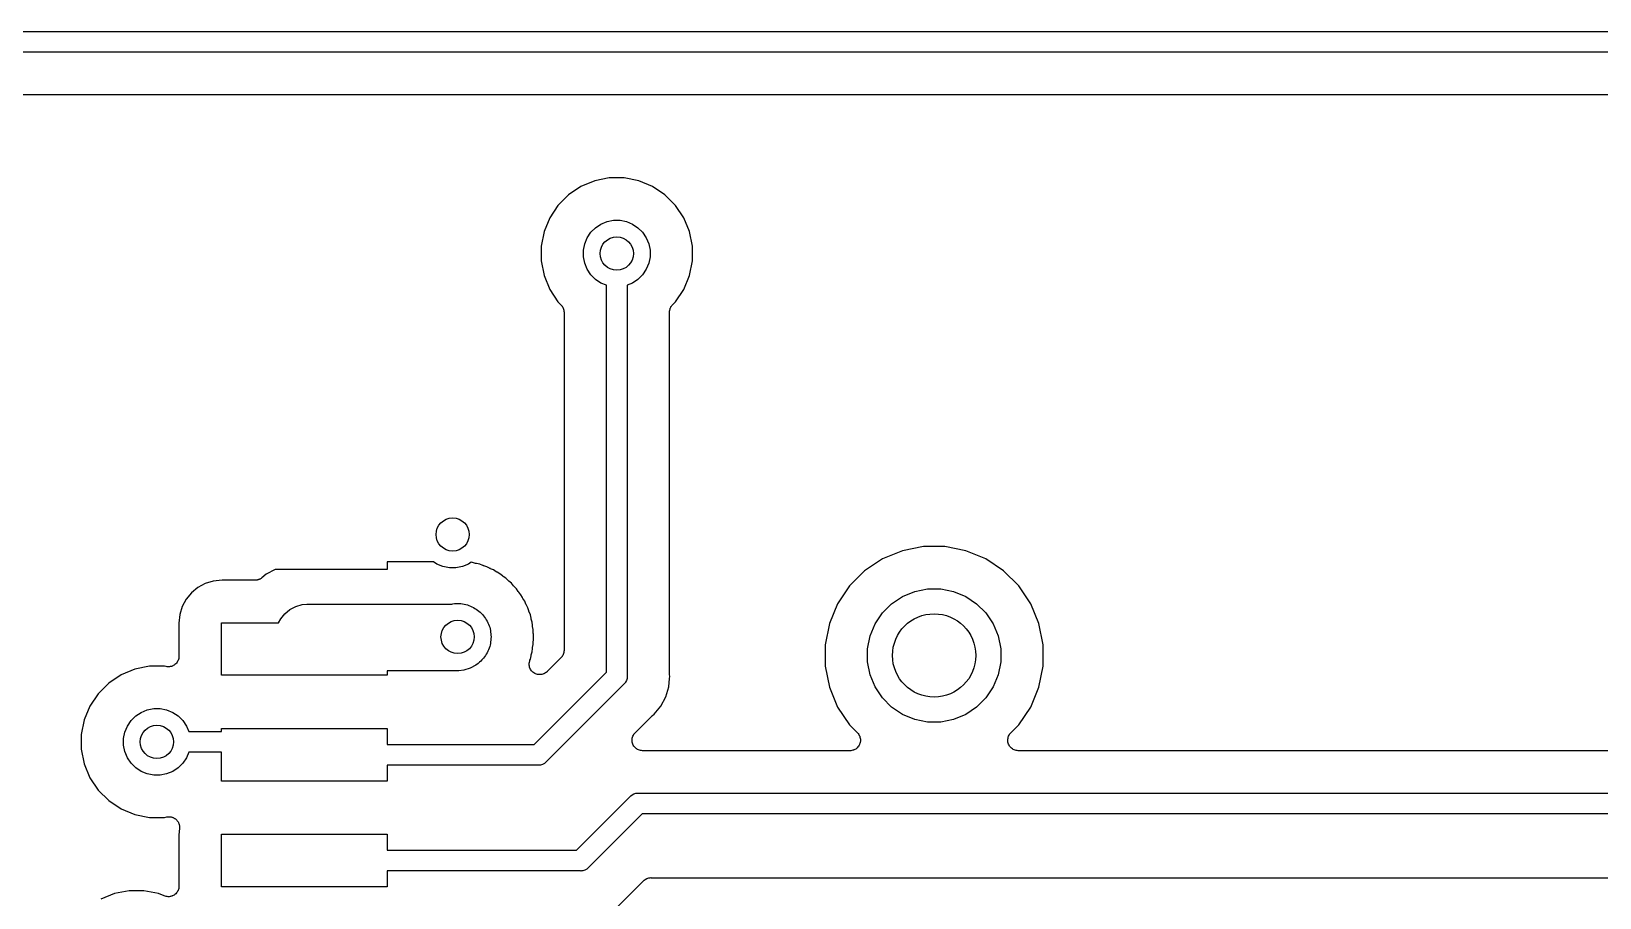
# Model space of a CAD drawing. Extents: x 3.65 to 7.93, y -5.83 to -2.58.
# Drawn here: x 4.543 to 5.285, y -5.085 to -4.675 of the extents above; entities that cross this region are included whole.
import ezdxf

# ---------------------------------------------------------------- set-up
doc = ezdxf.new("R2010")
doc.units = 0
doc.header["$MEASUREMENT"] = 0
doc.layers.add('BLACK', color=7, linetype='CONTINUOUS')

msp = doc.modelspace()

# ---------------------------------------------------------------- linework, layer by layer
at = {"layer": 'BLACK', "linetype": 'CONTINUOUS'}
for p, q in [((4.40036, -4.67496), (5.87964, -4.67496)), ((5.87784, -4.6848), (4.40112, -4.6848)), ((4.40267, -4.7048), (5.5404, -4.7048)), ((4.80307, -4.74832), (4.79721, -4.75223)), ((4.80957, -4.74563), (4.80307, -4.74832)), ((4.81648, -4.74425), (4.80957, -4.74563)), ((4.82352, -4.74425), (4.81648, -4.74425)), ((4.83043, -4.74563), (4.82352, -4.74425)), ((4.83693, -4.74832), (4.83043, -4.74563)), ((4.84279, -4.75223), (4.83693, -4.74832)), ((4.79223, -4.75721), (4.78832, -4.76307)), ((4.79721, -4.75223), (4.79223, -4.75721)), ((4.84777, -4.75721), (4.84279, -4.75223)), ((4.85168, -4.76307), (4.84777, -4.75721)), ((4.78832, -4.76307), (4.78563, -4.76957)), ((4.81254, -4.76604), (4.81541, -4.76486)), ((4.81541, -4.76486), (4.81845, -4.76425)), ((4.81845, -4.76425), (4.82155, -4.76425)), ((4.82155, -4.76425), (4.82459, -4.76486)), ((4.82459, -4.76486), (4.82746, -4.76604)), ((4.85437, -4.76957), (4.85168, -4.76307)), ((4.78563, -4.76957), (4.78425, -4.77648)), ((4.80486, -4.77541), (4.80604, -4.77254)), ((4.80604, -4.77254), (4.80777, -4.76996)), ((4.80777, -4.76996), (4.80996, -4.76777)), ((4.80996, -4.76777), (4.81254, -4.76604)), ((4.82746, -4.76604), (4.83004, -4.76777)), ((4.83004, -4.76777), (4.83223, -4.76996)), ((4.83223, -4.76996), (4.83396, -4.77254)), ((4.83396, -4.77254), (4.83514, -4.77541)), ((4.85575, -4.77648), (4.85437, -4.76957)), ((4.78425, -4.77648), (4.78425, -4.78352)), ((4.80425, -4.77845), (4.80486, -4.77541)), ((4.80425, -4.78155), (4.80425, -4.77845)), ((4.83514, -4.77541), (4.83575, -4.77845)), ((4.83575, -4.77845), (4.83575, -4.78155)), ((4.85575, -4.78352), (4.85575, -4.77648)), ((4.78425, -4.78352), (4.78563, -4.79043)), ((4.80486, -4.78459), (4.80425, -4.78155)), ((4.80604, -4.78746), (4.80486, -4.78459)), ((4.80777, -4.79004), (4.80604, -4.78746)), ((4.83396, -4.78746), (4.83223, -4.79004)), ((4.83514, -4.78459), (4.83396, -4.78746)), ((4.83575, -4.78155), (4.83514, -4.78459)), ((4.85437, -4.79043), (4.85575, -4.78352)), ((4.78563, -4.79043), (4.78832, -4.79693)), ((4.80996, -4.79223), (4.80777, -4.79004)), ((4.81254, -4.79396), (4.80996, -4.79223)), ((4.81508, -4.79501), (4.81254, -4.79396)), ((4.81508, -4.97796), (4.81508, -4.79501)), ((4.82746, -4.79396), (4.82492, -4.79501)), ((4.82492, -4.79501), (4.82492, -4.97976)), ((4.83004, -4.79223), (4.82746, -4.79396)), ((4.83223, -4.79004), (4.83004, -4.79223)), ((4.85168, -4.79693), (4.85437, -4.79043)), ((4.78832, -4.79693), (4.79223, -4.80279)), ((4.79223, -4.80279), (4.79361, -4.80417)), ((4.84639, -4.80417), (4.84777, -4.80279)), ((4.84777, -4.80279), (4.85168, -4.79693)), ((4.79361, -4.80417), (4.79363, -4.80418)), ((4.79363, -4.80418), (4.79363, -4.80418)), ((4.79363, -4.80418), (4.79363, -4.80418)), ((4.79363, -4.80418), (4.79366, -4.80422)), ((4.79366, -4.80422), (4.79395, -4.80458)), ((4.79395, -4.80458), (4.79424, -4.80494)), ((4.79424, -4.80494), (4.79426, -4.80496)), ((4.79426, -4.80496), (4.79427, -4.80498)), ((4.79427, -4.80498), (4.79449, -4.80539)), ((4.79449, -4.80539), (4.7947, -4.8058)), ((4.7947, -4.8058), (4.79471, -4.80582)), ((4.79471, -4.80582), (4.79472, -4.80585)), ((4.79472, -4.80585), (4.79485, -4.80629)), ((4.79485, -4.80629), (4.79498, -4.80673)), ((4.79498, -4.80673), (4.79499, -4.80676)), ((4.79499, -4.80676), (4.79499, -4.80679)), ((4.79499, -4.80679), (4.79503, -4.80725)), ((4.79503, -4.80725), (4.79508, -4.80771)), ((4.79508, -4.80771), (4.79508, -4.96761)), ((4.84492, -4.80764), (4.84497, -4.80718)), ((4.84492, -4.80769), (4.84492, -4.80764)), ((4.84492, -4.80771), (4.84492, -4.80769)), ((4.84492, -4.80769), (4.84492, -4.80769)), ((4.84492, -4.80769), (4.84492, -4.80769)), ((4.84492, -4.97853), (4.84492, -4.80771)), ((4.84497, -4.80718), (4.84502, -4.80672)), ((4.84502, -4.80672), (4.84503, -4.80669)), ((4.84503, -4.80667), (4.84517, -4.80622)), ((4.84503, -4.80669), (4.84503, -4.80667)), ((4.84517, -4.80622), (4.84531, -4.80578)), ((4.84531, -4.80578), (4.84532, -4.80576)), ((4.84532, -4.80576), (4.84533, -4.80574)), ((4.84533, -4.80574), (4.84555, -4.80533)), ((4.84555, -4.80533), (4.84577, -4.80492)), ((4.84577, -4.80492), (4.84578, -4.8049)), ((4.84578, -4.8049), (4.8458, -4.80488)), ((4.8458, -4.80488), (4.84609, -4.80453)), ((4.84609, -4.80453), (4.84639, -4.80417)), ((4.95498, -4.92048), (4.94561, -4.92436)), ((4.96493, -4.9185), (4.95498, -4.92048)), ((4.97507, -4.9185), (4.96493, -4.9185)), ((4.98502, -4.92048), (4.97507, -4.9185)), ((4.99439, -4.92436), (4.98502, -4.92048)), ((4.73336, -4.92571), (4.71154, -4.92571)), ((4.71154, -4.92571), (4.71154, -4.92937)), ((4.73498, -4.92679), (4.73336, -4.92571)), ((4.73785, -4.92798), (4.73498, -4.92679)), ((4.74089, -4.92858), (4.73785, -4.92798)), ((4.74399, -4.92858), (4.74089, -4.92858)), ((4.74703, -4.92798), (4.74399, -4.92858)), ((4.7499, -4.92679), (4.74703, -4.92798)), ((4.75114, -4.92596), (4.7499, -4.92679)), ((4.75181, -4.92603), (4.75114, -4.92596)), ((4.75326, -4.92647), (4.75181, -4.92603)), ((4.75347, -4.92651), (4.75326, -4.92647)), ((4.75367, -4.92657), (4.75347, -4.92651)), ((4.75374, -4.92659), (4.75367, -4.92657)), ((4.75523, -4.92689), (4.75374, -4.92659)), ((4.75663, -4.92747), (4.75523, -4.92689)), ((4.75684, -4.92753), (4.75663, -4.92747)), ((4.75703, -4.92761), (4.75684, -4.92753)), ((4.7571, -4.92763), (4.75703, -4.92761)), ((4.75855, -4.92807), (4.7571, -4.92763)), ((4.75989, -4.92879), (4.75855, -4.92807)), ((4.76008, -4.92887), (4.75989, -4.92879)), ((4.76027, -4.92897), (4.76008, -4.92887)), ((4.76033, -4.929), (4.76027, -4.92897)), ((4.76174, -4.92958), (4.76033, -4.929)), ((4.94561, -4.92436), (4.93717, -4.93)), ((5.00283, -4.93), (4.99439, -4.92436)), ((4.6255, -4.936), (4.62202, -4.93786)), ((4.62927, -4.93486), (4.6255, -4.936)), ((4.63343, -4.93445), (4.62927, -4.93486)), ((4.6491, -4.93445), (4.63343, -4.93445)), ((4.64932, -4.93442), (4.6491, -4.93445)), ((4.64954, -4.93443), (4.64932, -4.93442)), ((4.64981, -4.93438), (4.64954, -4.93443)), ((4.65008, -4.93435), (4.64981, -4.93438)), ((4.65028, -4.93429), (4.65008, -4.93435)), ((4.6505, -4.93425), (4.65028, -4.93429)), ((4.65075, -4.93415), (4.6505, -4.93425)), ((4.65101, -4.93407), (4.65075, -4.93415)), ((4.6512, -4.93397), (4.65101, -4.93407)), ((4.6514, -4.93389), (4.6512, -4.93397)), ((4.65163, -4.93374), (4.6514, -4.93389)), ((4.65187, -4.93361), (4.65163, -4.93374)), ((4.65204, -4.93347), (4.65187, -4.93361)), ((4.65222, -4.93335), (4.65204, -4.93347)), ((4.65228, -4.93331), (4.65222, -4.93335)), ((4.65437, -4.93159), (4.65228, -4.93331)), ((4.65853, -4.92937), (4.65437, -4.93159)), ((4.71154, -4.92937), (4.65853, -4.92937)), ((4.763, -4.93042), (4.76174, -4.92958)), ((4.76319, -4.93052), (4.763, -4.93042)), ((4.76336, -4.93064), (4.76319, -4.93052)), ((4.76342, -4.93068), (4.76336, -4.93064)), ((4.76476, -4.93139), (4.76342, -4.93068)), ((4.76593, -4.93236), (4.76476, -4.93139)), ((4.76611, -4.93247), (4.76593, -4.93236)), ((4.76627, -4.93261), (4.76611, -4.93247)), ((4.76633, -4.93265), (4.76627, -4.93261)), ((4.76759, -4.93349), (4.76633, -4.93265)), ((4.76867, -4.93457), (4.76759, -4.93349)), ((4.76883, -4.9347), (4.76867, -4.93457)), ((4.76898, -4.93485), (4.76883, -4.9347)), ((4.76903, -4.9349), (4.76898, -4.93485)), ((4.7702, -4.93586), (4.76903, -4.9349)), ((4.77117, -4.93703), (4.7702, -4.93586)), ((4.93717, -4.93), (4.93, -4.93717)), ((5.01, -4.93717), (5.00283, -4.93)), ((4.61648, -4.9434), (4.61462, -4.94688)), ((4.61898, -4.94036), (4.61648, -4.9434)), ((4.62202, -4.93786), (4.61898, -4.94036)), ((4.77132, -4.93718), (4.77117, -4.93703)), ((4.77145, -4.93735), (4.77132, -4.93718)), ((4.7715, -4.9374), (4.77145, -4.93735)), ((4.77257, -4.93847), (4.7715, -4.9374)), ((4.77341, -4.93974), (4.77257, -4.93847)), ((4.77355, -4.9399), (4.77341, -4.93974)), ((4.77366, -4.94008), (4.77355, -4.9399)), ((4.77371, -4.94013), (4.77366, -4.94008)), ((4.77467, -4.9413), (4.77371, -4.94013)), ((4.77539, -4.94264), (4.77467, -4.9413)), ((4.7755, -4.94282), (4.77539, -4.94264)), ((4.7756, -4.94301), (4.7755, -4.94282)), ((4.77564, -4.94306), (4.7756, -4.94301)), ((4.77648, -4.94433), (4.77564, -4.94306)), ((4.93, -4.93717), (4.92436, -4.94561)), ((4.94992, -4.94554), (4.95508, -4.94209)), ((4.95508, -4.94209), (4.96081, -4.93971)), ((4.96081, -4.93971), (4.9669, -4.9385)), ((4.9669, -4.9385), (4.9731, -4.9385)), ((4.9731, -4.9385), (4.97919, -4.93971)), ((4.97919, -4.93971), (4.98492, -4.94209)), ((4.98492, -4.94209), (4.99008, -4.94554)), ((5.01564, -4.94561), (5.01, -4.93717)), ((4.61348, -4.95065), (4.61307, -4.95481)), ((4.61462, -4.94688), (4.61348, -4.95065)), ((4.66117, -4.95267), (4.66314, -4.95027)), ((4.66314, -4.95027), (4.66554, -4.9483)), ((4.66554, -4.9483), (4.66828, -4.94684)), ((4.66828, -4.94684), (4.67124, -4.94594)), ((4.67124, -4.94594), (4.67356, -4.94571)), ((4.67356, -4.94571), (4.74203, -4.94571)), ((4.74203, -4.94571), (4.74249, -4.94566)), ((4.74249, -4.94566), (4.74325, -4.94551)), ((4.74325, -4.94551), (4.74403, -4.94551)), ((4.74403, -4.94551), (4.7448, -4.94544)), ((4.7448, -4.94544), (4.74558, -4.94551)), ((4.74558, -4.94551), (4.74635, -4.94551)), ((4.74635, -4.94551), (4.74712, -4.94566)), ((4.74712, -4.94566), (4.74789, -4.94574)), ((4.74789, -4.94574), (4.74863, -4.94597)), ((4.74863, -4.94597), (4.7494, -4.94612)), ((4.7494, -4.94612), (4.75012, -4.94641)), ((4.75012, -4.94641), (4.75086, -4.94664)), ((4.75086, -4.94664), (4.75154, -4.94701)), ((4.75154, -4.94701), (4.75226, -4.9473)), ((4.75226, -4.9473), (4.75291, -4.94774)), ((4.75291, -4.94774), (4.75359, -4.9481)), ((4.75359, -4.9481), (4.7542, -4.9486)), ((4.7542, -4.9486), (4.75484, -4.94903)), ((4.75484, -4.94903), (4.75539, -4.94958)), ((4.75539, -4.94958), (4.75599, -4.95007)), ((4.75599, -4.95007), (4.75649, -4.95067)), ((4.75649, -4.95067), (4.75704, -4.95122)), ((4.75704, -4.95122), (4.75747, -4.95187)), ((4.77706, -4.94573), (4.77648, -4.94433)), ((4.77716, -4.94592), (4.77706, -4.94573)), ((4.77724, -4.94611), (4.77716, -4.94592)), ((4.77727, -4.94617), (4.77724, -4.94611)), ((4.77799, -4.94751), (4.77727, -4.94617)), ((4.77843, -4.94897), (4.77799, -4.94751)), ((4.77851, -4.94916), (4.77843, -4.94897)), ((4.77857, -4.94936), (4.77851, -4.94916)), ((4.7786, -4.94943), (4.77857, -4.94936)), ((4.77918, -4.95083), (4.7786, -4.94943)), ((4.77947, -4.95232), (4.77918, -4.95083)), ((4.92436, -4.94561), (4.92048, -4.95498)), ((4.94209, -4.95508), (4.94554, -4.94992)), ((4.94554, -4.94992), (4.94992, -4.94554)), ((4.99008, -4.94554), (4.99446, -4.94992)), ((4.99446, -4.94992), (4.99791, -4.95508)), ((5.01952, -4.95498), (5.01564, -4.94561)), ((4.61307, -4.95481), (4.61307, -4.97039)), ((4.63319, -4.97937), (4.63319, -4.95457)), ((4.63319, -4.95457), (4.66016, -4.95457)), ((4.66016, -4.95457), (4.66117, -4.95267)), ((4.75747, -4.95187), (4.75796, -4.95247)), ((4.75796, -4.95247), (4.75833, -4.95315)), ((4.75833, -4.95315), (4.75876, -4.9538)), ((4.75876, -4.9538), (4.75906, -4.95452)), ((4.75906, -4.95452), (4.75942, -4.9552)), ((4.75942, -4.9552), (4.75965, -4.95595)), ((4.75965, -4.95595), (4.75995, -4.95667)), ((4.75995, -4.95667), (4.7601, -4.95743)), ((4.7601, -4.95743), (4.76032, -4.95817)), ((4.76032, -4.95817), (4.7604, -4.95895)), ((4.77954, -4.95252), (4.77947, -4.95232)), ((4.77957, -4.95273), (4.77954, -4.95252)), ((4.77959, -4.9528), (4.77957, -4.95273)), ((4.78003, -4.95425), (4.77959, -4.9528)), ((4.78018, -4.95576), (4.78003, -4.95425)), ((4.78022, -4.95597), (4.78018, -4.95576)), ((4.78024, -4.95618), (4.78022, -4.95597)), ((4.78025, -4.95625), (4.78024, -4.95618)), ((4.78055, -4.95774), (4.78025, -4.95625)), ((4.78055, -4.95926), (4.78055, -4.95774)), ((4.92048, -4.95498), (4.9185, -4.96493)), ((4.93971, -4.96081), (4.94209, -4.95508)), ((4.99791, -4.95508), (5.00029, -4.96081)), ((5.0215, -4.96493), (5.01952, -4.95498)), ((4.75995, -4.96585), (4.75965, -4.96657)), ((4.7601, -4.96509), (4.75995, -4.96585)), ((4.76032, -4.96435), (4.7601, -4.96509)), ((4.7604, -4.96357), (4.76032, -4.96435)), ((4.7604, -4.95895), (4.76055, -4.95971)), ((4.76055, -4.96281), (4.7604, -4.96357)), ((4.76055, -4.95971), (4.76055, -4.96049)), ((4.76055, -4.96049), (4.76063, -4.96126)), ((4.76063, -4.96126), (4.76055, -4.96203)), ((4.76055, -4.96203), (4.76055, -4.96281)), ((4.78025, -4.96627), (4.78055, -4.96478)), ((4.78057, -4.95947), (4.78055, -4.95926)), ((4.78055, -4.96319), (4.78058, -4.96298)), ((4.78055, -4.96326), (4.78055, -4.96319)), ((4.78055, -4.96478), (4.78055, -4.96326)), ((4.78057, -4.95968), (4.78057, -4.95947)), ((4.78058, -4.95975), (4.78057, -4.95968)), ((4.78072, -4.96126), (4.78058, -4.95975)), ((4.78058, -4.96277), (4.78072, -4.96126)), ((4.78058, -4.96298), (4.78058, -4.96277)), ((4.9185, -4.96493), (4.9185, -4.97507)), ((4.9385, -4.9669), (4.93971, -4.96081)), ((5.00029, -4.96081), (5.0015, -4.9669)), ((5.0215, -4.97507), (5.0215, -4.96493)), ((4.61219, -4.97322), (4.61189, -4.97358)), ((4.6122, -4.9732), (4.61219, -4.97322)), ((4.61221, -4.97319), (4.6122, -4.9732)), ((4.61244, -4.97277), (4.61221, -4.97319)), ((4.61266, -4.97236), (4.61244, -4.97277)), ((4.61267, -4.97235), (4.61266, -4.97236)), ((4.61268, -4.97233), (4.61267, -4.97235)), ((4.61282, -4.97188), (4.61268, -4.97233)), ((4.61296, -4.97143), (4.61282, -4.97188)), ((4.61297, -4.9714), (4.61296, -4.97142)), ((4.61296, -4.97142), (4.61296, -4.97143)), ((4.61302, -4.97093), (4.61297, -4.9714)), ((4.61307, -4.97046), (4.61302, -4.97093)), ((4.61307, -4.97039), (4.61307, -4.97043)), ((4.61307, -4.97043), (4.61307, -4.97043)), ((4.61307, -4.97043), (4.61307, -4.97043)), ((4.61307, -4.97043), (4.61307, -4.97046)), ((4.75484, -4.97349), (4.75443, -4.97377)), ((4.75519, -4.97314), (4.75484, -4.97349)), ((4.7558, -4.97265), (4.75519, -4.97314)), ((4.75629, -4.97205), (4.7558, -4.97265)), ((4.75704, -4.9713), (4.75629, -4.97205)), ((4.75747, -4.97065), (4.75704, -4.9713)), ((4.75796, -4.97005), (4.75747, -4.97065)), ((4.75833, -4.96937), (4.75796, -4.97005)), ((4.75876, -4.96872), (4.75833, -4.96937)), ((4.75906, -4.968), (4.75876, -4.96872)), ((4.75942, -4.96732), (4.75906, -4.968)), ((4.75965, -4.96657), (4.75942, -4.96732)), ((4.77864, -4.97358), (4.77869, -4.97311)), ((4.77869, -4.9731), (4.77884, -4.97263)), ((4.77869, -4.97311), (4.77869, -4.9731)), ((4.77869, -4.97311), (4.77869, -4.97311)), ((4.77884, -4.97263), (4.77897, -4.97218)), ((4.77897, -4.97218), (4.77918, -4.97169)), ((4.77918, -4.97169), (4.77947, -4.9702)), ((4.77947, -4.9702), (4.77949, -4.97013)), ((4.77949, -4.97013), (4.77955, -4.96993)), ((4.77955, -4.96993), (4.77959, -4.96972)), ((4.77959, -4.96972), (4.78003, -4.96827)), ((4.78003, -4.96827), (4.78018, -4.96676)), ((4.78018, -4.96676), (4.78019, -4.96669)), ((4.78019, -4.96669), (4.78023, -4.96648)), ((4.78023, -4.96648), (4.78025, -4.96627)), ((4.79361, -4.97114), (4.78713, -4.97763)), ((4.79391, -4.97078), (4.79361, -4.97114)), ((4.7942, -4.97043), (4.79391, -4.97078)), ((4.79422, -4.97041), (4.7942, -4.97043)), ((4.79423, -4.97039), (4.79422, -4.97041)), ((4.79445, -4.96998), (4.79423, -4.97039)), ((4.79467, -4.96958), (4.79445, -4.96998)), ((4.79468, -4.96955), (4.79467, -4.96958)), ((4.79469, -4.96953), (4.79468, -4.96955)), ((4.79483, -4.96909), (4.79469, -4.96953)), ((4.79497, -4.96865), (4.79483, -4.96909)), ((4.79498, -4.96859), (4.79497, -4.96862)), ((4.79497, -4.96862), (4.79497, -4.96865)), ((4.79503, -4.96814), (4.79498, -4.96859)), ((4.79508, -4.96768), (4.79503, -4.96814)), ((4.79508, -4.96761), (4.79508, -4.96762)), ((4.79508, -4.96762), (4.79508, -4.96762)), ((4.79508, -4.96762), (4.79508, -4.96762)), ((4.79508, -4.96762), (4.79508, -4.96768)), ((4.9385, -4.9731), (4.9385, -4.9669)), ((4.93971, -4.97919), (4.9385, -4.9731)), ((5.0015, -4.9731), (5.00029, -4.97919)), ((5.0015, -4.9669), (5.0015, -4.9731)), ((4.58574, -4.97919), (4.57989, -4.9831)), ((4.59225, -4.97649), (4.58574, -4.97919)), ((4.59916, -4.97512), (4.59225, -4.97649)), ((4.6062, -4.97512), (4.59916, -4.97512)), ((4.60709, -4.9753), (4.6062, -4.97512)), ((4.60756, -4.97534), (4.60709, -4.9753)), ((4.60803, -4.97539), (4.60756, -4.97534)), ((4.60805, -4.97539), (4.60803, -4.97539)), ((4.60806, -4.97539), (4.60805, -4.97539)), ((4.60854, -4.97535), (4.60806, -4.97539)), ((4.609, -4.9753), (4.60854, -4.97535)), ((4.60902, -4.9753), (4.609, -4.9753)), ((4.60903, -4.9753), (4.60902, -4.9753)), ((4.60949, -4.97516), (4.60903, -4.9753)), ((4.60994, -4.97503), (4.60949, -4.97516)), ((4.60995, -4.97502), (4.60994, -4.97503)), ((4.60997, -4.97502), (4.60995, -4.97502)), ((4.61039, -4.97479), (4.60997, -4.97502)), ((4.61081, -4.97458), (4.61039, -4.97479)), ((4.61082, -4.97457), (4.61081, -4.97458)), ((4.61083, -4.97456), (4.61082, -4.97457)), ((4.6112, -4.97426), (4.61083, -4.97456)), ((4.61157, -4.97396), (4.6112, -4.97426)), ((4.61158, -4.97395), (4.61157, -4.97396)), ((4.61159, -4.97394), (4.61158, -4.97395)), ((4.61189, -4.97358), (4.61159, -4.97394)), ((4.71154, -4.97937), (4.63319, -4.97937)), ((4.74383, -4.9772), (4.71154, -4.9772)), ((4.71154, -4.9772), (4.71154, -4.97937)), ((4.74461, -4.97728), (4.74383, -4.9772)), ((4.74538, -4.9772), (4.74461, -4.97728)), ((4.74769, -4.97698), (4.74538, -4.9772)), ((4.74538, -4.9772), (4.74538, -4.9772)), ((4.75066, -4.97608), (4.74769, -4.97698)), ((4.7534, -4.97461), (4.75066, -4.97608)), ((4.75443, -4.97377), (4.7534, -4.97461)), ((4.77859, -4.97407), (4.77864, -4.97358)), ((4.77859, -4.97408), (4.77859, -4.97407)), ((4.77864, -4.97457), (4.77859, -4.97408)), ((4.77859, -4.97408), (4.77859, -4.97408)), ((4.77869, -4.97505), (4.77864, -4.97457)), ((4.77883, -4.97552), (4.77869, -4.97505)), ((4.77869, -4.97505), (4.77869, -4.97505)), ((4.77869, -4.97505), (4.77869, -4.97505)), ((4.77896, -4.97598), (4.77883, -4.97552)), ((4.77897, -4.97598), (4.77896, -4.97598)), ((4.77897, -4.97599), (4.77897, -4.97598)), ((4.7792, -4.97642), (4.77897, -4.97599)), ((4.77942, -4.97684), (4.7792, -4.97642)), ((4.77942, -4.97685), (4.77942, -4.97684)), ((4.77973, -4.97723), (4.77942, -4.97685)), ((4.77942, -4.97685), (4.77942, -4.97685)), ((4.78003, -4.9776), (4.77973, -4.97723)), ((4.78004, -4.97761), (4.78003, -4.9776)), ((4.78041, -4.97792), (4.78004, -4.97761)), ((4.78004, -4.97761), (4.78004, -4.97761)), ((4.78078, -4.97823), (4.78041, -4.97792)), ((4.78079, -4.97823), (4.78078, -4.97823)), ((4.78122, -4.97847), (4.78079, -4.97823)), ((4.78079, -4.97823), (4.78079, -4.97823)), ((4.78099, -5.01205), (4.81508, -4.97796)), ((4.78164, -4.97869), (4.78122, -4.97847)), ((4.78164, -4.9787), (4.78164, -4.97869)), ((4.78165, -4.9787), (4.78164, -4.9787)), ((4.7821, -4.97884), (4.78165, -4.9787)), ((4.78257, -4.97899), (4.7821, -4.97884)), ((4.78258, -4.97899), (4.78257, -4.97899)), ((4.78304, -4.97904), (4.78258, -4.97899)), ((4.78258, -4.97899), (4.78258, -4.97899)), ((4.78354, -4.97909), (4.78304, -4.97904)), ((4.78355, -4.97909), (4.78354, -4.97909)), ((4.78403, -4.97905), (4.78355, -4.97909)), ((4.78355, -4.97909), (4.78355, -4.97909)), ((4.78451, -4.97901), (4.78403, -4.97905)), ((4.78452, -4.979), (4.78451, -4.97901)), ((4.78499, -4.97887), (4.78452, -4.979)), ((4.78452, -4.979), (4.78452, -4.979)), ((4.78545, -4.97873), (4.78499, -4.97887)), ((4.78546, -4.97873), (4.78545, -4.97873)), ((4.78545, -4.97873), (4.78545, -4.97873)), ((4.78589, -4.97851), (4.78546, -4.97873)), ((4.78632, -4.97828), (4.78589, -4.97851)), ((4.78669, -4.97799), (4.78632, -4.97828)), ((4.78632, -4.97828), (4.78632, -4.97828)), ((4.78632, -4.97828), (4.78632, -4.97828)), ((4.78708, -4.97768), (4.78669, -4.97799)), ((4.78713, -4.97763), (4.78708, -4.97768)), ((4.82485, -4.98096), (4.82457, -4.98189)), ((4.82492, -4.98024), (4.82485, -4.98096)), ((4.82492, -4.97976), (4.82494, -4.98)), ((4.82494, -4.98), (4.82492, -4.98024)), ((4.82492, -4.98024), (4.82492, -4.98024)), ((4.84456, -4.98489), (4.84495, -4.98098)), ((4.84494, -4.97874), (4.84492, -4.97853)), ((4.84494, -4.97895), (4.84494, -4.97874)), ((4.84495, -4.97902), (4.84494, -4.97895)), ((4.84504, -4.98), (4.84495, -4.97902)), ((4.84495, -4.98098), (4.84504, -4.98)), ((4.84495, -4.98098), (4.84495, -4.98098)), ((4.9185, -4.97507), (4.92048, -4.98502)), ((4.94209, -4.98492), (4.93971, -4.97919)), ((5.00029, -4.97919), (4.99791, -4.98492)), ((5.01952, -4.98502), (5.0215, -4.97507)), ((4.57491, -4.98808), (4.571, -4.99393)), ((4.57989, -4.9831), (4.57491, -4.98808)), ((4.82331, -4.98365), (4.78668, -5.02028)), ((4.8235, -4.9835), (4.82331, -4.98365)), ((4.82365, -4.98331), (4.8235, -4.9835)), ((4.82411, -4.98275), (4.82365, -4.98331)), ((4.82365, -4.98331), (4.82365, -4.98331)), ((4.82419, -4.9826), (4.82411, -4.98275)), ((4.82457, -4.98189), (4.82419, -4.9826)), ((4.84314, -4.98958), (4.84456, -4.98489)), ((4.92048, -4.98502), (4.92436, -4.99439)), ((4.94554, -4.99008), (4.94209, -4.98492)), ((4.99791, -4.98492), (4.99446, -4.99008)), ((5.01564, -4.99439), (5.01952, -4.98502)), ((4.571, -4.99393), (4.5683, -5.00044)), ((4.59522, -4.99691), (4.59808, -4.99572)), ((4.59808, -4.99572), (4.60113, -4.99512)), ((4.60113, -4.99512), (4.60423, -4.99512)), ((4.60423, -4.99512), (4.60727, -4.99572)), ((4.60727, -4.99572), (4.61014, -4.99691)), ((4.83771, -4.99771), (4.84082, -4.99391)), ((4.84082, -4.99391), (4.84314, -4.98958)), ((4.92436, -4.99439), (4.93, -5.00283)), ((4.94992, -4.99446), (4.94554, -4.99008)), ((4.95508, -4.99791), (4.94992, -4.99446)), ((4.99008, -4.99446), (4.98492, -4.99791)), ((4.99446, -4.99008), (4.99008, -4.99446)), ((5.01, -5.00283), (5.01564, -4.99439)), ((4.5683, -5.00044), (4.56693, -5.00735)), ((4.58872, -5.00341), (4.59044, -5.00083)), ((4.59044, -5.00083), (4.59264, -4.99863)), ((4.59264, -4.99863), (4.59522, -4.99691)), ((4.61014, -4.99691), (4.61272, -4.99863)), ((4.61272, -4.99863), (4.61491, -5.00083)), ((4.61491, -5.00083), (4.61663, -5.00341)), ((4.8287, -5.00654), (4.83658, -4.99866)), ((4.83658, -4.99866), (4.83663, -4.99861)), ((4.83663, -4.99861), (4.8368, -4.99848)), ((4.8368, -4.99848), (4.83695, -4.99833)), ((4.83695, -4.99833), (4.83771, -4.99771)), ((4.93, -5.00283), (4.93372, -5.00654)), ((4.96081, -5.00029), (4.95508, -4.99791)), ((4.9669, -5.0015), (4.96081, -5.00029)), ((4.9731, -5.0015), (4.9669, -5.0015)), ((4.97919, -5.00029), (4.9731, -5.0015)), ((4.98492, -4.99791), (4.97919, -5.00029)), ((5.00628, -5.00654), (5.01, -5.00283)), ((4.56693, -5.00735), (4.56693, -5.01439)), ((4.58693, -5.00932), (4.58753, -5.00627)), ((4.58693, -5.01242), (4.58693, -5.00932)), ((4.58753, -5.00627), (4.58872, -5.00341)), ((4.61663, -5.00341), (4.61768, -5.00594)), ((4.61768, -5.00594), (4.63319, -5.00594)), ((4.63319, -5.00594), (4.63319, -5.00457)), ((4.63319, -5.00457), (4.71154, -5.00457)), ((4.71154, -5.00457), (4.71154, -5.01205)), ((4.82724, -5.01004), (4.82729, -5.00957)), ((4.82724, -5.01005), (4.82724, -5.01004)), ((4.82724, -5.01006), (4.82724, -5.01005)), ((4.82728, -5.01053), (4.82724, -5.01006)), ((4.82732, -5.01102), (4.82728, -5.01053)), ((4.82729, -5.00957), (4.82733, -5.00909)), ((4.82733, -5.00909), (4.82734, -5.00908)), ((4.82734, -5.00907), (4.82748, -5.00861)), ((4.82734, -5.00908), (4.82734, -5.00907)), ((4.82748, -5.00861), (4.82762, -5.00816)), ((4.82762, -5.00815), (4.82763, -5.00814)), ((4.82762, -5.00816), (4.82762, -5.00815)), ((4.82763, -5.00814), (4.82786, -5.00771)), ((4.82786, -5.00771), (4.82808, -5.0073)), ((4.82808, -5.0073), (4.82809, -5.00729)), ((4.82809, -5.00728), (4.8284, -5.00692)), ((4.82809, -5.00729), (4.82809, -5.00728)), ((4.8284, -5.00692), (4.8287, -5.00654)), ((4.93372, -5.00654), (4.93375, -5.00658)), ((4.93375, -5.00658), (4.93375, -5.00658)), ((4.93375, -5.00658), (4.93375, -5.00658)), ((4.93375, -5.00658), (4.93377, -5.00659)), ((4.93377, -5.00659), (4.93407, -5.00697)), ((4.93407, -5.00697), (4.93437, -5.00734)), ((4.93437, -5.00734), (4.93437, -5.00735)), ((4.93437, -5.00735), (4.93437, -5.00736)), ((4.93437, -5.00736), (4.9346, -5.00779)), ((4.9346, -5.00779), (4.93482, -5.00821)), ((4.93482, -5.00821), (4.93482, -5.00821)), ((4.93482, -5.00821), (4.93482, -5.00822)), ((4.93482, -5.00822), (4.93496, -5.00869)), ((4.93496, -5.00869), (4.93509, -5.00914)), ((4.93513, -5.01061), (4.93508, -5.01108)), ((4.93509, -5.00914), (4.93509, -5.00915)), ((4.93509, -5.00915), (4.9351, -5.00916)), ((4.9351, -5.00916), (4.93514, -5.00963)), ((4.93518, -5.01013), (4.93513, -5.01061)), ((4.93514, -5.00963), (4.93518, -5.01011)), ((4.93518, -5.01011), (4.93518, -5.01012)), ((4.93518, -5.01012), (4.93518, -5.01013)), ((5.00482, -5.01004), (5.00487, -5.00957)), ((5.00482, -5.01005), (5.00482, -5.01004)), ((5.00482, -5.01006), (5.00482, -5.01005)), ((5.00486, -5.01053), (5.00482, -5.01006)), ((5.00491, -5.01102), (5.00486, -5.01053)), ((5.00487, -5.00957), (5.00492, -5.00909)), ((5.00492, -5.00907), (5.00506, -5.00861)), ((5.00492, -5.00908), (5.00492, -5.00907)), ((5.00492, -5.00909), (5.00492, -5.00908)), ((5.00506, -5.00861), (5.0052, -5.00816)), ((5.0052, -5.00816), (5.00521, -5.00815)), ((5.00521, -5.00814), (5.00544, -5.00771)), ((5.00521, -5.00815), (5.00521, -5.00814)), ((5.00544, -5.00771), (5.00566, -5.0073)), ((5.00566, -5.0073), (5.00567, -5.00729)), ((5.00567, -5.00728), (5.00598, -5.00692)), ((5.00567, -5.00729), (5.00567, -5.00728)), ((5.00598, -5.00692), (5.00628, -5.00654)), ((4.56693, -5.01439), (4.5683, -5.02129)), ((4.58753, -5.01546), (4.58693, -5.01242)), ((4.58872, -5.01833), (4.58753, -5.01546)), ((4.61768, -5.01579), (4.61663, -5.01833)), ((4.63319, -5.01579), (4.61768, -5.01579)), ((4.63319, -5.02937), (4.63319, -5.01579)), ((4.71154, -5.01205), (4.78099, -5.01205)), ((4.82733, -5.01102), (4.82732, -5.01102)), ((4.82733, -5.01103), (4.82733, -5.01102)), ((4.82746, -5.01149), (4.82733, -5.01103)), ((4.8276, -5.01195), (4.82746, -5.01149)), ((4.8276, -5.01196), (4.8276, -5.01195)), ((4.82761, -5.01197), (4.8276, -5.01196)), ((4.82783, -5.01239), (4.82761, -5.01197)), ((4.82805, -5.01282), (4.82783, -5.01239)), ((4.82806, -5.01282), (4.82805, -5.01282)), ((4.82806, -5.01283), (4.82806, -5.01282)), ((4.82837, -5.01321), (4.82806, -5.01283)), ((4.82866, -5.01358), (4.82837, -5.01321)), ((4.82867, -5.01358), (4.82866, -5.01358)), ((4.82868, -5.01359), (4.82867, -5.01358)), ((4.82905, -5.0139), (4.82868, -5.01359)), ((4.82941, -5.0142), (4.82905, -5.0139)), ((4.82942, -5.01421), (4.82941, -5.0142)), ((4.82943, -5.01421), (4.82942, -5.01421)), ((4.82985, -5.01444), (4.82943, -5.01421)), ((4.83027, -5.01467), (4.82985, -5.01444)), ((4.83027, -5.01468), (4.83027, -5.01467)), ((4.83028, -5.01468), (4.83027, -5.01468)), ((4.83074, -5.01482), (4.83028, -5.01468)), ((4.8312, -5.01497), (4.83074, -5.01482)), ((4.83121, -5.01497), (4.8312, -5.01497)), ((4.83169, -5.01502), (4.83121, -5.01497)), ((4.83121, -5.01497), (4.83121, -5.01497)), ((4.83217, -5.01508), (4.83169, -5.01502)), ((4.83218, -5.01508), (4.83217, -5.01508)), ((4.83224, -5.01508), (4.83218, -5.01508)), ((4.83218, -5.01508), (4.83218, -5.01508)), ((4.83218, -5.01508), (4.83218, -5.01508)), ((4.93018, -5.01508), (4.83224, -5.01508)), ((4.93066, -5.01503), (4.93018, -5.01508)), ((4.93114, -5.01499), (4.93066, -5.01503)), ((4.93115, -5.01498), (4.93114, -5.01498)), ((4.93114, -5.01498), (4.93114, -5.01499)), ((4.9316, -5.01485), (4.93115, -5.01498)), ((4.93207, -5.01471), (4.9316, -5.01485)), ((4.93208, -5.0147), (4.93207, -5.01471)), ((4.93209, -5.0147), (4.93208, -5.0147)), ((4.9325, -5.01448), (4.93209, -5.0147)), ((4.93293, -5.01425), (4.9325, -5.01448)), ((4.93294, -5.01425), (4.93293, -5.01425)), ((4.93295, -5.01424), (4.93294, -5.01425)), ((4.93332, -5.01394), (4.93295, -5.01424)), ((4.93369, -5.01364), (4.93332, -5.01394)), ((4.9337, -5.01363), (4.93369, -5.01364)), ((4.93401, -5.01326), (4.9337, -5.01363)), ((4.9337, -5.01363), (4.9337, -5.01363)), ((4.93432, -5.01289), (4.93401, -5.01326)), ((4.93433, -5.01287), (4.93432, -5.01288)), ((4.93432, -5.01288), (4.93432, -5.01289)), ((4.93456, -5.01245), (4.93433, -5.01287)), ((4.93478, -5.01203), (4.93456, -5.01245)), ((4.93479, -5.01202), (4.93478, -5.01203)), ((4.93493, -5.01156), (4.93479, -5.01202)), ((4.93479, -5.01202), (4.93479, -5.01202)), ((4.93508, -5.0111), (4.93493, -5.01156)), ((4.93508, -5.01108), (4.93508, -5.01109)), ((4.93508, -5.01109), (4.93508, -5.0111)), ((5.00491, -5.01103), (5.00491, -5.01102)), ((5.00491, -5.01102), (5.00491, -5.01102)), ((5.00505, -5.01149), (5.00491, -5.01103)), ((5.00518, -5.01195), (5.00505, -5.01149)), ((5.00519, -5.01196), (5.00518, -5.01195)), ((5.00519, -5.01197), (5.00519, -5.01196)), ((5.00541, -5.01239), (5.00519, -5.01197)), ((5.00563, -5.01282), (5.00541, -5.01239)), ((5.00564, -5.01282), (5.00563, -5.01282)), ((5.00564, -5.01283), (5.00564, -5.01282)), ((5.00595, -5.01321), (5.00564, -5.01283)), ((5.00625, -5.01358), (5.00595, -5.01321)), ((5.00626, -5.01359), (5.00625, -5.01358)), ((5.00625, -5.01358), (5.00625, -5.01358)), ((5.00663, -5.0139), (5.00626, -5.01359)), ((5.00699, -5.0142), (5.00663, -5.0139)), ((5.007, -5.01421), (5.00699, -5.0142)), ((5.00701, -5.01421), (5.007, -5.01421)), ((5.00743, -5.01444), (5.00701, -5.01421)), ((5.00785, -5.01467), (5.00743, -5.01444)), ((5.00786, -5.01468), (5.00785, -5.01467)), ((5.00787, -5.01468), (5.00786, -5.01468)), ((5.00832, -5.01482), (5.00787, -5.01468)), ((5.00878, -5.01497), (5.00832, -5.01482)), ((5.00879, -5.01497), (5.00878, -5.01497)), ((5.0088, -5.01497), (5.00879, -5.01497)), ((5.00927, -5.01502), (5.0088, -5.01497)), ((5.00975, -5.01508), (5.00927, -5.01502)), ((5.00977, -5.01508), (5.00975, -5.01508)), ((5.00982, -5.01508), (5.00977, -5.01508)), ((5.00977, -5.01508), (5.00977, -5.01508)), ((5.00977, -5.01508), (5.00977, -5.01508)), ((5.60761, -5.01508), (5.00982, -5.01508)), ((4.5683, -5.02129), (4.571, -5.0278)), ((4.59044, -5.0209), (4.58872, -5.01833)), ((4.59264, -5.0231), (4.59044, -5.0209)), ((4.59522, -5.02482), (4.59264, -5.0231)), ((4.59808, -5.02601), (4.59522, -5.02482)), ((4.61014, -5.02482), (4.60727, -5.02601)), ((4.61272, -5.0231), (4.61014, -5.02482)), ((4.61491, -5.0209), (4.61272, -5.0231)), ((4.61663, -5.01833), (4.61491, -5.0209)), ((4.78279, -5.02189), (4.71154, -5.02189)), ((4.71154, -5.02189), (4.71154, -5.02937)), ((4.78303, -5.02191), (4.78279, -5.02189)), ((4.78327, -5.02189), (4.78303, -5.02191)), ((4.784, -5.02182), (4.78327, -5.02189)), ((4.78327, -5.02189), (4.78327, -5.02189)), ((4.78492, -5.02154), (4.784, -5.02182)), ((4.78578, -5.02108), (4.78492, -5.02154)), ((4.78653, -5.02047), (4.78578, -5.02108)), ((4.78668, -5.02028), (4.78653, -5.02047)), ((4.571, -5.0278), (4.57491, -5.03365)), ((4.60113, -5.02661), (4.59808, -5.02601)), ((4.60423, -5.02661), (4.60113, -5.02661)), ((4.60727, -5.02601), (4.60423, -5.02661)), ((4.71154, -5.02937), (4.63319, -5.02937)), ((4.57491, -5.03365), (4.57989, -5.03863)), ((4.57989, -5.03863), (4.58574, -5.04255)), ((4.80099, -5.06205), (4.82635, -5.03669)), ((4.82635, -5.03669), (4.8265, -5.0365)), ((4.8265, -5.0365), (4.82669, -5.03635)), ((4.82669, -5.03635), (4.82725, -5.03589)), ((4.82669, -5.03635), (4.82669, -5.03635)), ((4.82725, -5.03589), (4.82811, -5.03543)), ((4.82725, -5.03589), (4.82725, -5.03589)), ((4.82725, -5.03589), (4.82725, -5.03589)), ((4.82811, -5.03543), (4.82904, -5.03515)), ((4.82904, -5.03515), (4.82976, -5.03508)), ((4.82976, -5.03508), (4.83, -5.03505)), ((4.82976, -5.03508), (4.82976, -5.03508)), ((4.83, -5.03505), (4.83024, -5.03508)), ((4.83024, -5.03508), (5.61796, -5.03508)), ((4.58574, -5.04255), (4.59225, -5.04524)), ((4.59225, -5.04524), (4.59916, -5.04661)), ((4.59916, -5.04661), (4.6062, -5.04661)), ((4.6062, -5.04661), (4.60742, -5.04637)), ((4.60742, -5.04637), (4.60749, -5.04636)), ((4.60749, -5.04636), (4.60772, -5.04634)), ((4.60772, -5.04634), (4.60794, -5.0463)), ((4.60794, -5.0463), (4.6082, -5.0463)), ((4.6082, -5.0463), (4.60846, -5.04628)), ((4.60846, -5.04628), (4.60869, -5.0463)), ((4.60869, -5.0463), (4.60892, -5.0463)), ((4.60892, -5.0463), (4.60917, -5.04636)), ((4.60917, -5.04636), (4.60943, -5.04638)), ((4.60943, -5.04638), (4.60965, -5.04645)), ((4.60965, -5.04645), (4.60987, -5.0465)), ((4.60987, -5.0465), (4.61011, -5.0466)), ((4.61011, -5.0466), (4.61036, -5.04668)), ((4.61036, -5.04668), (4.61056, -5.04679)), ((4.61056, -5.04679), (4.61077, -5.04688)), ((4.61077, -5.04688), (4.61099, -5.04702)), ((4.61099, -5.04702), (4.61121, -5.04715)), ((4.61121, -5.04715), (4.61139, -5.0473)), ((4.61139, -5.0473), (4.61158, -5.04742)), ((4.61158, -5.04742), (4.61176, -5.04761)), ((4.61176, -5.04761), (4.61196, -5.04777)), ((4.83204, -5.04492), (4.80668, -5.07028)), ((5.61976, -5.04492), (4.83204, -5.04492)), ((4.61196, -5.04777), (4.61211, -5.04795)), ((4.61211, -5.04795), (4.61227, -5.04812)), ((4.61227, -5.04812), (4.61241, -5.04833)), ((4.61241, -5.04833), (4.61257, -5.04853)), ((4.61257, -5.04853), (4.61268, -5.04874)), ((4.61268, -5.04874), (4.61281, -5.04893)), ((4.61281, -5.04893), (4.61291, -5.04917)), ((4.61291, -5.04917), (4.61303, -5.0494)), ((4.61303, -5.0494), (4.61309, -5.04962)), ((4.61337, -5.05177), (4.61307, -5.05481)), ((4.61307, -5.05481), (4.61307, -5.07909)), ((4.61309, -5.04962), (4.61318, -5.04983)), ((4.61318, -5.04983), (4.61323, -5.05009)), ((4.61323, -5.05009), (4.6133, -5.05033)), ((4.6133, -5.05033), (4.61332, -5.05056)), ((4.61332, -5.05056), (4.61337, -5.05079)), ((4.61337, -5.05079), (4.61337, -5.05105)), ((4.61337, -5.05105), (4.61339, -5.05131)), ((4.61339, -5.05131), (4.61337, -5.05154)), ((4.61337, -5.05154), (4.61337, -5.05177)), ((4.63319, -5.07937), (4.63319, -5.05457)), ((4.63319, -5.05457), (4.71154, -5.05457)), ((4.71154, -5.05457), (4.71154, -5.06205)), ((4.71154, -5.06205), (4.80099, -5.06205)), ((4.70458, -5.20457), (4.83245, -5.07669)), ((4.80279, -5.07189), (4.71154, -5.07189)), ((4.71154, -5.07189), (4.71154, -5.07937)), ((4.80303, -5.07191), (4.80279, -5.07189)), ((4.80327, -5.07189), (4.80303, -5.07191)), ((4.804, -5.07182), (4.80327, -5.07189)), ((4.80327, -5.07189), (4.80327, -5.07189)), ((4.80492, -5.07154), (4.804, -5.07182)), ((4.80578, -5.07108), (4.80492, -5.07154)), ((4.80653, -5.07047), (4.80578, -5.07108)), ((4.80668, -5.07028), (4.80653, -5.07047)), ((4.83245, -5.07669), (4.83261, -5.0765)), ((4.83261, -5.0765), (4.83291, -5.07626)), ((4.83291, -5.07626), (4.83336, -5.07589)), ((4.83336, -5.07589), (4.83421, -5.07543)), ((4.83421, -5.07543), (4.83428, -5.07541)), ((4.83428, -5.07541), (4.83514, -5.07515)), ((4.83514, -5.07515), (4.83586, -5.07508)), ((4.83586, -5.07508), (4.8361, -5.07505)), ((4.83586, -5.07508), (4.83586, -5.07508)), ((4.8361, -5.07505), (4.83634, -5.07508)), ((4.83634, -5.07508), (5.64796, -5.07508)), ((4.5826, -5.08259), (4.5761, -5.08529)), ((4.58951, -5.08122), (4.5826, -5.08259)), ((4.59655, -5.08122), (4.58951, -5.08122)), ((4.60346, -5.08259), (4.59655, -5.08122)), ((4.60615, -5.08371), (4.60346, -5.08259)), ((4.60661, -5.08385), (4.60615, -5.08371)), ((4.60706, -5.08399), (4.60661, -5.08385)), ((4.60708, -5.08399), (4.60706, -5.08399)), ((4.60709, -5.08399), (4.60708, -5.08399)), ((4.60756, -5.08404), (4.60709, -5.08399)), ((4.60803, -5.08409), (4.60756, -5.08404)), ((4.60805, -5.08409), (4.60803, -5.08409)), ((4.60806, -5.08409), (4.60805, -5.08409)), ((4.60853, -5.08405), (4.60806, -5.08409)), ((4.609, -5.084), (4.60853, -5.08405)), ((4.60902, -5.084), (4.609, -5.084)), ((4.60903, -5.084), (4.60902, -5.084)), ((4.60949, -5.08386), (4.60903, -5.084)), ((4.60994, -5.08373), (4.60949, -5.08386)), ((4.60995, -5.08372), (4.60994, -5.08373)), ((4.60997, -5.08372), (4.60995, -5.08372)), ((4.61039, -5.0835), (4.60997, -5.08372)), ((4.61081, -5.08328), (4.61039, -5.0835)), ((4.61082, -5.08327), (4.61081, -5.08328)), ((4.61083, -5.08326), (4.61082, -5.08327)), ((4.6112, -5.08296), (4.61083, -5.08326)), ((4.61157, -5.08266), (4.6112, -5.08296)), ((4.61158, -5.08265), (4.61157, -5.08265)), ((4.61157, -5.08265), (4.61157, -5.08266)), ((4.61189, -5.08228), (4.61158, -5.08265)), ((4.61219, -5.08192), (4.61189, -5.08228)), ((4.6122, -5.0819), (4.61219, -5.08192)), ((4.61221, -5.08189), (4.6122, -5.0819)), ((4.61244, -5.08148), (4.61221, -5.08189)), ((4.61266, -5.08106), (4.61244, -5.08148)), ((4.61267, -5.08105), (4.61266, -5.08106)), ((4.61282, -5.08058), (4.61267, -5.08104)), ((4.61267, -5.08104), (4.61267, -5.08105)), ((4.61296, -5.08013), (4.61282, -5.08058)), ((4.61301, -5.07964), (4.61296, -5.08011)), ((4.61296, -5.08011), (4.61296, -5.08012)), ((4.61296, -5.08012), (4.61296, -5.08013)), ((4.61307, -5.07916), (4.61301, -5.07964)), ((4.61307, -5.07909), (4.61307, -5.07913)), ((4.61307, -5.07913), (4.61307, -5.07914)), ((4.61307, -5.07914), (4.61307, -5.07914)), ((4.61307, -5.07914), (4.61307, -5.07916)), ((4.71154, -5.07937), (4.63319, -5.07937))]:
    msp.add_line(p, q, dxfattribs=at)
at = {"layer": 'BLACK'}
for centre, radius in [((4.82, -4.78), 0.00787), ((4.74244, -4.91283), 0.00787), ((4.97, -4.97), 0.01969), ((4.7448, -4.96126), 0.00787), ((4.60268, -5.01087), 0.00787)]:
    msp.add_circle(centre, radius, dxfattribs=at)

doc.saveas('drawing.dxf')
